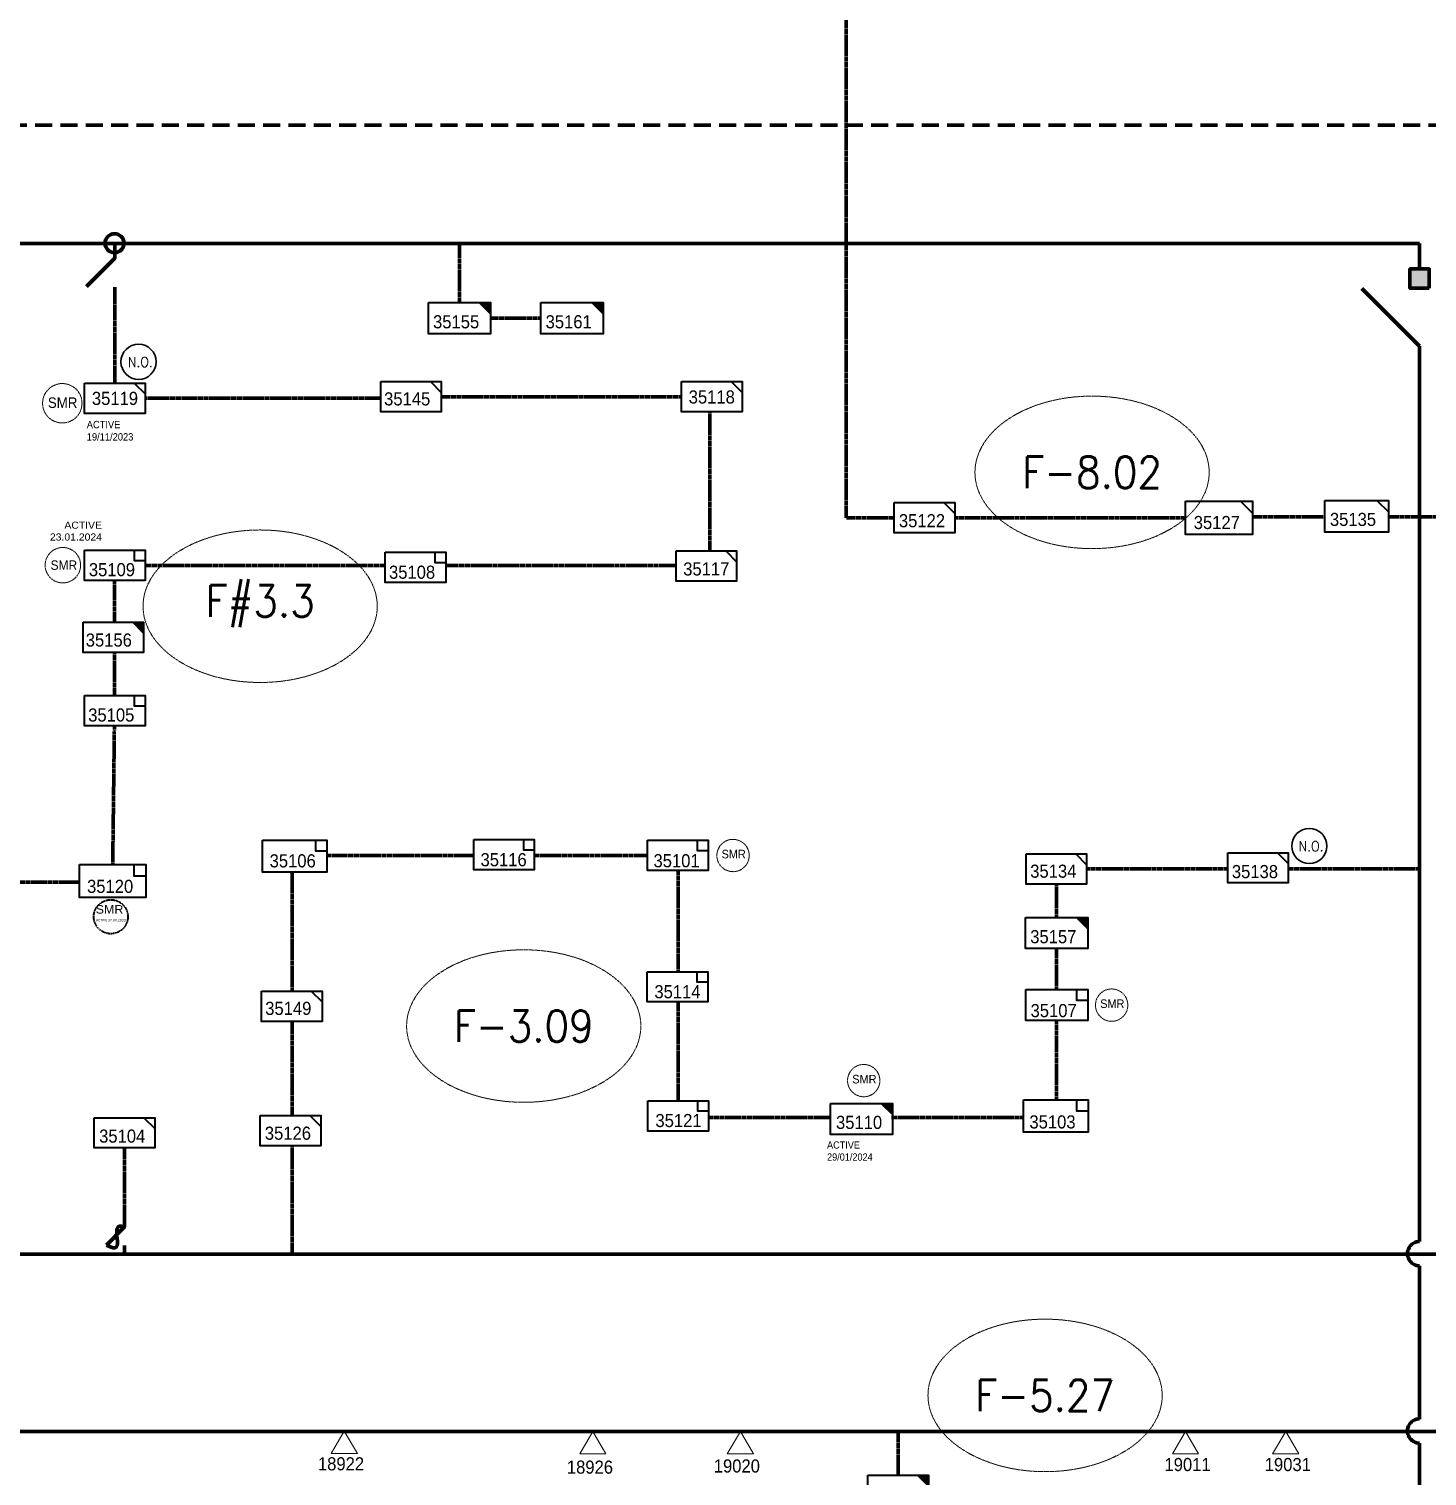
# Model space of a CAD drawing. Header units: metres. Extents: x 65984 to 144644, y -19036 to 23726.
# Drawn here: x 119922 to 120316.3, y 21789.2 to 22197.3 of the extents above; entities that cross this region are included whole.
import ezdxf
from ezdxf.enums import TextEntityAlignment as Align

# ---------------------------------------------------------------- set-up
doc = ezdxf.new("R2010")
doc.units = ezdxf.units.M
doc.header["$MEASUREMENT"] = 0
doc.linetypes.add('DGN Style 3', pattern=[0.013877, 0, -0.013877])
doc.linetypes.add('HIDDEN2', pattern=[2381.25, 1587.5, -793.75])
doc.layers.get('0').update_dxf_attribs({"color": 95, "lineweight": 40})
for name, color, linetype, lineweight in [('ABS', 7, 'Continuous', 40), ('d_fco', 5, 'Continuous', 40), ('d_tf', 1, 'Continuous', 40), ('d_tf no', 6, 'Continuous', 40), ('d_ug cable', 95, 'Continuous', 40), ('FDR  1  05', 172, 'Continuous', 40), ('fedr no', 95, 'Continuous', 40), ('O H MAIN FEEDER', 4, 'Continuous', 100), ('SW N O', 114, 'Continuous', 30)]:
    doc.layers.add(name, color=color, linetype=linetype, lineweight=lineweight)
doc.styles.add('NASKHF', font='naskhf.shx', dxfattribs={"height": 8})
doc.styles.get("Standard").update_dxf_attribs({"font": 'txt.shx'})
doc.styles.add('Style-ENGINEERING', font='ENGINEERING.shx')
doc.styles.add('Style-msdefault', font='msdefault.shx')
doc.styles.add('Style-STANDARD', font='STANDARD.shx')

# ---------------------------------------------------------------- blocks, each defined once
blk = doc.blocks.new('TF3')
at = {"color": 0, "linetype": 'ByBlock', "lineweight": -2}
for p, q in [((11.3, 9), (18.3, 9)), ((18.3, 9), (18.3, 2))]:
    blk.add_line(p, q, dxfattribs=at)
at = {"color": 0, "linetype": 'ByBlock', "lineweight": -2, "flags": 128}
blk.add_lwpolyline([(18.3, 2), (11.3, 2), (11.3, 9)], dxfattribs=at)
at = {"color": 0, "linetype": 'ByBlock', "lineweight": -2}
blk.add_3dface([(-21.7, 9), (18.3, 9), (18.3, -11), (-21.7, -11)], dxfattribs=at)
blk = doc.blocks.new('TF_8')
at = {"color": 0, "linetype": 'ByBlock', "lineweight": -2}
blk.add_line((6.3, 4.95), (9.9, 1.35), dxfattribs=at)
blk.add_3dface([(-10.1, 4.95), (9.9, 4.95), (9.9, -5.05), (-10.1, -5.05)], dxfattribs=at)
blk = doc.blocks.new('exist.us-1000kva')
at = {"color": 0, "linetype": 'ByBlock', "lineweight": -2, "flags": 128}
blk.add_lwpolyline([(39.99, 12.92), (32.8, 20), (40, 20)], close=True, dxfattribs=at)
at = {"color": 0, "linetype": 'ByBlock', "lineweight": -2, "extrusion": (0, 0, -1)}
blk.add_solid([(-39.99, 12.92), (-32.8, 20), (-40, 20)], dxfattribs=at)
at = {"color": 0, "linetype": 'ByBlock', "lineweight": -2, "xscale": 2, "yscale": 2}
blk.add_blockref('TF_8', (20.2, 10.1), dxfattribs=at)
blk = doc.blocks.new('*U748')
at = {"layer": 'd_fco', "color": 5, "linetype": 'Continuous', "lineweight": 100}
blk.add_line((-4.6, 4.21), (-10.13, 4.21), dxfattribs=at)
at = {"layer": 'd_fco', "color": 5, "linetype": 'Continuous', "lineweight": 100, "extrusion": (0, 0, -1), "flags": 128}
blk.add_lwpolyline([(-13.02, 4.21), (-7.07, 4.21), (4.4, -7.26)], dxfattribs=at)
at = {"layer": 'd_fco', "color": 5, "linetype": 'Continuous', "lineweight": 100}
blk.add_open_spline([(-4.4, -7.26), (-13, 7.69), (11.58, -7.67), (7.07, 4.21)], degree=3, dxfattribs=at)
blk = doc.blocks.new('ABS2_1_1')
at = {"color": 0, "linetype": 'ByBlock', "lineweight": -2, "ltscale": 500}
for q in [(-29900, 43500), (0, 0)]:
    blk.add_line((0, 13600), q, dxfattribs=at)
at = {"color": 0, "linetype": 'ByBlock', "lineweight": -2, "ltscale": 500, "flags": 128}
for points in [[(5000, 43600), (-5000, 43600), (-5000, 53600), (5000, 53600)], [(3791, 49653), (3791, 49653), (3791, 49653)]]:
    blk.add_lwpolyline(points, close=True, dxfattribs=at)
at = {"color": 0, "linetype": 'ByBlock', "lineweight": -2, "ltscale": 500}
for points in [[(5000, 43600), (-5000, 43600), (5000, 53600), (-5000, 53600)], [(3791, 49653), (3791, 49653), (3791, 49653)]]:
    blk.add_solid(points, dxfattribs=at)
blk = doc.blocks.new('*U904')
at = {"layer": 'd_fco', "color": 214, "linetype": 'Continuous', "lineweight": 100}
blk.add_line((4.02, -4.23), (4.02, -8.1), dxfattribs=at)
at = {"layer": 'd_fco', "color": 214, "linetype": 'Continuous', "lineweight": 100, "flags": 128}
blk.add_lwpolyline([(4.01, 8.11), (4.01, 3.95), (-4.01, -4.09)], dxfattribs=at)
blk = doc.blocks.new('*U965')
at = {"layer": 'SW N O', "color": 3, "ltscale": 0.426762}
blk.add_circle((0, 0), 16.8, dxfattribs=at)
at = {"layer": 'SW N O', "color": 3, "style": 'Style-STANDARD'}
blk.add_text('N.O.', height=9.6, dxfattribs=at).set_placement((1.7, -0.2), align=Align.MIDDLE_CENTER)
blk = doc.blocks.new('TRA1_306')
at = {"layer": 'd_tf', "color": 13, "linetype": 'Continuous', "lineweight": 0, "ltscale": 0.000236361, "flags": 128}
blk.add_lwpolyline([(10, -17), (0, 0), (-10, -17)], close=True, dxfattribs=at)
blk = doc.blocks.new('TRA1_305')
at = {"layer": 'd_tf', "color": 13, "linetype": 'Continuous', "lineweight": 0, "ltscale": 0.000236361, "xscale": 1.000046566207833, "yscale": 1.000046566207833, "zscale": 1.000046566207833, "rotation": 180}
blk.add_blockref('TRA1_306', (0, 0), dxfattribs=at)
blk = doc.blocks.new('TRA1_344')
at = {"layer": 'd_tf', "color": 13, "linetype": 'Continuous', "lineweight": 0, "ltscale": 0.000215867, "extrusion": (0, 0, -1), "flags": 128}
blk.add_lwpolyline([(-10, -17), (0, 0), (10, -17)], close=True, dxfattribs=at)
blk = doc.blocks.new('TRA1_343')
at = {"layer": 'd_tf', "color": 13, "linetype": 'Continuous', "lineweight": 0, "ltscale": 0.000215867, "xscale": 1.000046566207833, "yscale": 1.000046566207833, "zscale": 1.000046566207833, "rotation": 180}
blk.add_blockref('TRA1_344', (0, 0), dxfattribs=at)
blk = doc.blocks.new('*U3832')
at = {"color": 2, "linetype": 'DGN Style 3'}
blk.add_circle((0, 0), 40.1, dxfattribs=at)
at = {"color": 1, "style": 'Style-ENGINEERING', "width": 1.09375}
blk.add_text('SMR', height=20.04, dxfattribs=at).set_placement((29.5, 7.3), align=Align.RIGHT)
at = {"color": 7, "true_color": 0xffffff, "insert": (-35.1, -5.1), "char_height": 5.833, "width": 324.554, "attachment_point": 1}
blk.add_mtext('\\fCalibri|b0|i0|c178178|p39;ACTIVE 27.09.2023\\P', dxfattribs=at)

msp = doc.modelspace()

# ---------------------------------------------------------------- linework, layer by layer
at = {"layer": 'd_ug cable', "color": 214, "linetype": 'DGN Style 3', "lineweight": 100}
for p, q in [((120043.43, 22120.11), (120043.43, 22136.84)), ((120052.19, 22115.74), (120066.43, 22115.74))]:
    msp.add_line(p, q, dxfattribs=at)
at = {"layer": 'd_ug cable', "color": 22, "linetype": 'DGN Style 3', "lineweight": 100}
for p, q in [((119946.29, 22097.44), (119946.29, 22121.92)), ((119954.82, 22093.17), (120021.23, 22093.17))]:
    msp.add_line(p, q, dxfattribs=at)
at = {"layer": 'd_ug cable', "color": 5, "linetype": 'DGN Style 3', "lineweight": 100}
msp.add_line((119948.99, 21881.76), (119948.99, 21859.99), dxfattribs=at)
at = {"layer": 'd_ug cable', "color": 13, "linetype": 'DGN Style 3', "lineweight": 100}
msp.add_line((120167.14, 21789.46), (120167.14, 21801.84), dxfattribs=at)
at = {"layer": 'd_ug cable', "color": 6, "linetype": 'DGN Style 3', "lineweight": 100, "flags": 128}
for points in [[(117095.43, 22227.42), (117095.43, 22323.98), (120152.46, 22323.98), (120152.46, 22059.47), (120166.06, 22059.47)], [(120248.2, 22059.47), (120183.13, 22059.47)], [(120287.53, 22059.7), (120267.02, 22059.7)], [(120346.16, 22059.7), (120305.48, 22059.7)]]:
    msp.add_lwpolyline(points, dxfattribs=at)
at = {"layer": 'd_ug cable', "color": 18, "linetype": 'HIDDEN2', "lineweight": 158, "ltscale": 0.003}
msp.add_lwpolyline([(120505.96, 22253.17), (120521.49, 22253.17), (120521.49, 22170.14), (119270.76, 22170.14), (119270.76, 22306.71), (119137.57, 22306.71), (119137.57, 22264.72)], dxfattribs=at)
at = {"layer": 'd_ug cable', "color": 22, "linetype": 'DGN Style 3', "lineweight": 100, "flags": 128}
for points in [[(120038.36, 22093.57), (120106.04, 22093.57)], [(120114, 22050.2), (120114, 22089.3)], [(119954.85, 22046.01), (120022.52, 22046.01)], [(120039.71, 22046.01), (120104.67, 22046.01)], [(119946.14, 22029.98), (119946.14, 22041.48)], [(119946.14, 22009.35), (119946.14, 22021.44)], [(119945.67, 21961.7), (119946.14, 22000.81)], [(119868.23, 21956.7), (119936.36, 21956.7)]]:
    msp.add_lwpolyline(points, dxfattribs=at)
at = {"layer": 'd_ug cable', "color": 5, "linetype": 'DGN Style 3', "lineweight": 100, "flags": 128}
for points in [[(120006.21, 21964.19), (120047.48, 21964.19)], [(120064.66, 21964.19), (120096.52, 21964.19)], [(119996.26, 21925.96), (119996.26, 21959.49)], [(120105.15, 21960.03), (120105.15, 21931.46)], [(120220.53, 21960.47), (120260.13, 21960.47)], [(120211.83, 21946.73), (120211.83, 21956.16)], [(120211.83, 21926.43), (120211.83, 21937.98)], [(120105.15, 21922.88), (120105.15, 21895.06)], [(119996.26, 21890.8), (119996.26, 21917.46)], [(120211.83, 21895.02), (120211.83, 21917.92)], [(120113.72, 21890.37), (120148.06, 21890.37)], [(120165.3, 21890.37), (120202.53, 21890.37)], [(119996.26, 21851.84), (119996.26, 21882.2)]]:
    msp.add_lwpolyline(points, dxfattribs=at)
at = {"layer": 'd_ug cable', "color": 214, "linetype": 'DGN Style 3', "lineweight": 100, "flags": 128}
msp.add_lwpolyline([(120277.36, 21960.47), (120314.19, 21960.47)], dxfattribs=at)
at = {"layer": 'd_ug cable', "color": 2, "linetype": 'DGN Style 3', "lineweight": 13}
for centre, radius in [((119931.45, 22091.74), 5.56), ((119931.61, 22046.08), 5), ((120120.58, 21964.22), 4.56), ((120227.34, 21922.03), 4.56), ((120157.43, 21900.75), 4.56)]:
    msp.add_circle(centre, radius, dxfattribs=at)
at = {"layer": 'fedr no', "color": 82, "linetype": 'DGN Style 3', "lineweight": 13, "true_color": 0x1dc70e}
for centre in [(120221.82, 22072.26), (119987.24, 22034.51), (120061.56, 21916.13), (120208.57, 21811.98)]:
    msp.add_ellipse(centre, major_axis=(33.02, 0), ratio=0.651175, dxfattribs=at)
at = {"layer": 'O H MAIN FEEDER', "color": 214, "lineweight": 211, "ltscale": 30}
msp.add_line((119324.41, 22136.84), (120314.19, 22136.84), dxfattribs=at)
at = {"layer": 'O H MAIN FEEDER', "color": 214, "lineweight": 211, "ltscale": 0.488306}
for p, q in [((120314.19, 22129.53), (120314.19, 22136.84)), ((120314.19, 21855.38), (120314.19, 22101.72)), ((120314.19, 21805.32), (120314.19, 21848.52)), ((120314.19, 21629.04), (120314.19, 21798.51))]:
    msp.add_line(p, q, dxfattribs=at)
at = {"layer": 'O H MAIN FEEDER', "color": 5, "lineweight": 211, "ltscale": 30}
msp.add_line((120678.35, 21851.84), (119907.89, 21851.84), dxfattribs=at)
at = {"layer": 'O H MAIN FEEDER', "color": 13, "lineweight": 211, "ltscale": 0.000258801}
msp.add_line((120583.76, 21801.84), (119417.39, 21801.84), dxfattribs=at)
at = {"layer": 'O H MAIN FEEDER', "color": 214, "lineweight": 211, "ltscale": 0.488306}
msp.add_circle((119946.18, 22136.87), 2.66, dxfattribs=at)
for centre in [(120314.17, 21851.95), (120314.17, 21801.95)]:
    msp.add_arc(centre, 3.43, 89.7259, 270.2741, dxfattribs=at)

# ---------------------------------------------------------------- block references
at = {"color": 1, "xscale": 0.12, "yscale": 0.12, "zscale": 0.12}
msp.add_blockref('*U3832', (119945.13, 21946.96), dxfattribs=at)
at = {"layer": 'ABS', "color": 7, "linetype": 'Continuous', "lineweight": 211, "ltscale": 0.812883, "xscale": 0.0005446322480400586, "yscale": 0.0005446322480400586, "zscale": 0.000360672857092237, "rotation": 359.9999928008099}
msp.add_blockref('ABS2_1_1', (120314.19, 22100.44), dxfattribs=at)
at = {"layer": 'd_fco', "color": 214, "linetype": 'Continuous', "lineweight": 100}
msp.add_blockref('*U904', (119942.28, 22128.73), dxfattribs=at)
at = {"layer": 'd_fco', "color": 5, "linetype": 'Continuous', "lineweight": 100, "extrusion": (0, 0, -1), "xscale": 0.4451875487415666, "yscale": 0.4451875487415666, "zscale": 0.4451875487415666, "rotation": 90.00000000060005}
msp.add_blockref('*U748', (-119947.11, 21856.34), dxfattribs=at)
at = {"layer": 'd_tf', "color": 13, "linetype": 'Continuous', "lineweight": 0, "ltscale": 0.000236361, "xscale": 0.37, "yscale": 0.37, "zscale": 0.37, "rotation": 180}
for p in [(120010.97, 21801.88), (120081.05, 21801.84)]:
    msp.add_blockref('TRA1_305', p, dxfattribs=at)
at = {"layer": 'd_tf', "color": 13, "linetype": 'Continuous', "lineweight": 0, "ltscale": 0.000215867, "extrusion": (0, 0, -1), "xscale": 0.37, "yscale": 0.37, "zscale": 0.37, "rotation": 179.9999999999999}
for p in [(-120122.64, 21801.84), (-120248.17, 21801.84), (-120276.44, 21801.84)]:
    msp.add_blockref('TRA1_343', p, dxfattribs=at)
at = {"layer": 'FDR  1  05', "color": 214, "linetype": 'Continuous', "lineweight": 40, "xscale": 0.4375046734824514, "yscale": 0.4375046734824514, "zscale": 0.4267622666565712, "rotation": 359.9999999999999}
for p in [(120034.68, 22111.36), (120066.43, 22111.36)]:
    msp.add_blockref('exist.us-1000kva', p, dxfattribs=at)
at = {"layer": 'FDR  1  05', "color": 120, "linetype": 'Continuous', "lineweight": 40, "xscale": 0.8535245333131425, "yscale": 0.8535245333131425, "zscale": 0.4267622666565712, "rotation": 359.9999999999999}
msp.add_blockref('TF_8', (119946.37, 22093.21), dxfattribs=at)
at = {"layer": 'FDR  1  05', "color": 22, "linetype": 'Continuous', "lineweight": 40, "rotation": 359.9999999999999}
for name, p, xscale, yscale, zscale in [('TF_8', (120029.85, 22093.62), 0.8535245333131425, 0.8535245333131425, 0.4267622666565712), ('TF_8', (120114.66, 22093.62), 0.8535245333131425, 0.8535245333131425, 0.4267622666565712), ('TF3', (120031.78, 22045.91), 0.4266530155163069, 0.4266530155163069, 0.1300771388769227), ('TF_8', (120113.14, 22045.92), 0.8535245333131425, 0.8535245333131425, 0.4267622666565712), ('exist.us-1000kva', (119937.3, 22021.44), 0.4267622666565712, 0.4267622666565712, 0.4267622666565712), ('TF3', (119947.01, 22005.51), 0.4266530155163069, 0.4266530155163069, 0.1300771388769227), ('TF3', (119946.46, 21957.5), 0.4661511457513089, 0.4661511457513089, 0.1300771388769227)]:
    msp.add_blockref(name, p, dxfattribs=dict(at, xscale=xscale, yscale=yscale, zscale=zscale))
at = {"layer": 'FDR  1  05', "color": 6, "linetype": 'Continuous', "lineweight": 40, "zscale": 0.4267622666565712, "rotation": 359.9999999999999}
for p, xscale, yscale in [((120174.68, 22059.51), 0.8535245333131425, 0.8535245333131425), ((120257.7, 22059.52), 0.9408928364983218, 0.9408928364983218), ((120296.48, 22059.91), 0.8980854541619304, 0.8980854541619304)]:
    msp.add_blockref('TF_8', p, dxfattribs=dict(at, xscale=xscale, yscale=yscale))
at = {"layer": 'FDR  1  05', "color": 2, "linetype": 'Continuous', "lineweight": 40, "zscale": 0.1300771388769227, "rotation": 359.9999999999999}
for p, xscale, yscale in [((119947.01, 22046.44), 0.4266530155163069, 0.4266530155163069), ((120105.74, 21964.69), 0.4266530155163069, 0.4266530155163069), ((120212.59, 21922.49), 0.4373954223421899, 0.4373954223421899)]:
    msp.add_blockref('TF3', p, dxfattribs=dict(at, xscale=xscale, yscale=yscale))
at = {"layer": 'FDR  1  05', "color": 5, "linetype": 'Continuous', "lineweight": 40, "rotation": 359.9999999999999}
for name, p, xscale, yscale, zscale in [('TF3', (119997.75, 21964.49), 0.4552758175259353, 0.4552758175259353, 0.1300771388769227), ('TF3', (120056.74, 21964.88), 0.4266530155163069, 0.4266530155163069, 0.1300771388769227), ('TF_8', (120211.83, 21960.47), 0.8535245333131425, 0.8535245333131425, 0.4267622666565712), ('TF_8', (120268.7, 21960.78), 0.8535245333131425, 0.8535245333131425, 0.4267622666565712), ('exist.us-1000kva', (120203.08, 21937.98), 0.4375046734824514, 0.4375046734824514, 0.4267622666565712), ('TF3', (120105.65, 21927.62), 0.4266530155163069, 0.4266530155163069, 0.1300771388769227), ('TF_8', (119996.24, 21921.77), 0.8535245333131425, 0.8535245333131425, 0.4267622666565712), ('TF3', (120105.85, 21891.23), 0.4266530155163069, 0.4266530155163069, 0.1300771388769227), ('TF3', (120212.4, 21891.19), 0.4552345073606833, 0.4552345073606833, 0.1300771388769227), ('TF_8', (119949.07, 21886.07), 0.8535245333131425, 0.8535245333131425, 0.4267622666565712), ('TF_8', (119995.86, 21886.64), 0.8535245333131425, 0.8535245333131425, 0.4267622666565712)]:
    msp.add_blockref(name, p, dxfattribs=dict(at, xscale=xscale, yscale=yscale, zscale=zscale))
at = {"layer": 'FDR  1  05', "color": 121, "linetype": 'Continuous', "lineweight": 40, "xscale": 0.4375046734824514, "yscale": 0.4375046734824514, "zscale": 0.4267622666565712, "rotation": 359.9999999999999}
msp.add_blockref('exist.us-1000kva', (120148.04, 21885.57), dxfattribs=at)
at = {"layer": 'FDR  1  05', "color": 13, "linetype": 'Continuous', "lineweight": 40, "xscale": 0.4267622666565712, "yscale": 0.4267622666565712, "zscale": 0.4267622666565712, "rotation": 359.9999999999999}
msp.add_blockref('exist.us-1000kva', (120158.6, 21780.93), dxfattribs=at)
at = {"layer": 'SW N O', "color": 3, "xscale": 0.2950694635422144, "yscale": 0.2950694635422144, "zscale": 0.2950694635422144}
for p in [(119952.95, 22103.43), (120283.06, 21966.9)]:
    msp.add_blockref('*U965', p, dxfattribs=at)

# ---------------------------------------------------------------- texts
at = {"color": 4, "insert": (119942.63, 22053), "char_height": 2.0031, "attachment_point": 9}
msp.add_mtext('\\FENGINEERING;\\H1x;\\W1.09375;ACTIVE\\P23.01.2024', dxfattribs=at)
at = {"layer": 'd_tf no', "color": 214, "linetype": 'Continuous', "lineweight": 40, "style": 'Style-msdefault', "width": 0.945946}
for s, p in [('35155', (120035.99, 22116.57)), ('35161', (120067.73, 22116.57))]:
    msp.add_text(s, height=3.7, dxfattribs=at).set_placement(p, align=Align.TOP_LEFT)
at = {"layer": 'd_tf no', "color": 1, "linetype": 'Continuous', "lineweight": 40, "style": 'Style-msdefault', "width": 0.945946}
for height, p in [(2.96, (119927.38, 22093.4)), (2.664, (119928.15, 22047.44)), (2.428, (120117.35, 21965.84)), (2.428, (120224.11, 21923.65)), (2.428, (120154.2, 21902.37))]:
    msp.add_text('SMR', height=height, dxfattribs=at).set_placement(p, align=Align.TOP_LEFT)
at = {"layer": 'd_tf no', "color": 120, "linetype": 'Continuous', "lineweight": 40, "style": 'Style-msdefault', "width": 0.945946}
msp.add_text('35119', height=3.7, dxfattribs=at).set_placement((119939.79, 22094.97), align=Align.TOP_LEFT)
at = {"layer": 'd_tf no', "color": 22, "linetype": 'Continuous', "lineweight": 40, "style": 'Style-msdefault', "width": 0.945946}
for s, p in [('35145', (120022.19, 22094.83)), ('35118', (120108.08, 22095.37)), ('35108', (120023.57, 22045.96)), ('35117', (120106.53, 22046.88)), ('35156', (119938.06, 22026.83)), ('35105', (119938.75, 22005.7)), ('35120', (119938.43, 21957.37))]:
    msp.add_text(s, height=3.7, dxfattribs=at).set_placement(p, align=Align.TOP_LEFT)
at = {"layer": 'd_tf no', "color": 6, "linetype": 'Continuous', "lineweight": 40, "style": 'Style-msdefault', "width": 0.945946}
for s, p in [('35122', (120167.35, 22060.48)), ('35127', (120250.49, 22059.97)), ('35135', (120288.88, 22060.84))]:
    msp.add_text(s, height=3.7, dxfattribs=at).set_placement(p, align=Align.TOP_LEFT)
at = {"layer": 'd_tf no', "color": 121, "linetype": 'Continuous', "lineweight": 40, "style": 'Style-msdefault', "width": 0.945946}
msp.add_text('35109', height=3.7, dxfattribs=at).set_placement((119938.94, 22046.68), align=Align.TOP_LEFT)
at = {"layer": 'd_tf no', "color": 5, "linetype": 'Continuous', "lineweight": 40, "style": 'Style-msdefault', "width": 0.945946}
for s, p in [('35106', (119989.91, 21964.57)), ('35116', (120049.38, 21964.89)), ('35134', (120204.38, 21961.65)), ('35138', (120261.24, 21961.54)), ('35157', (120204.38, 21943.19)), ('35114', (120098.4, 21927.66)), ('35149', (119988.67, 21922.97)), ('35121', (120098.7, 21891.34)), ('35103', (120204.15, 21890.95)), ('35104', (119941.83, 21886.95)), ('35126', (119988.56, 21887.77))]:
    msp.add_text(s, height=3.7, dxfattribs=at).set_placement(p, align=Align.TOP_LEFT)
at = {"layer": 'd_tf no', "color": 2, "linetype": 'Continuous', "lineweight": 40, "style": 'Style-msdefault', "width": 0.945946}
for s, p in [('35101', (120098.15, 21964.6)), ('35107', (120204.48, 21922.34))]:
    msp.add_text(s, height=3.7, dxfattribs=at).set_placement(p, align=Align.TOP_LEFT)
at = {"layer": 'd_tf no', "color": 131, "linetype": 'Continuous', "lineweight": 40, "style": 'Style-msdefault', "width": 0.945946}
msp.add_text('35110', height=3.7, dxfattribs=at).set_placement((120149.61, 21890.82), align=Align.TOP_LEFT)
at = {"layer": 'd_tf no', "color": 13, "linetype": 'Continuous', "lineweight": 40, "style": 'Style-msdefault', "width": 0.945946}
for s, p in [('18922', (120003.53, 21794.55)), ('19011', (120242.24, 21794.34)), ('19031', (120270.51, 21794.34)), ('18926', (120073.73, 21793.61)), ('19020', (120115.15, 21793.93))]:
    msp.add_text(s, height=3.7, dxfattribs=at).set_placement(p, align=Align.TOP_LEFT)
at = {"layer": 'd_tf no', "color": 121, "linetype": 'Continuous', "lineweight": 40, "insert": (119938.35, 22086.77), "char_height": 2.076, "attachment_point": 1, "style": 'NASKHF'}
msp.add_mtext('\\Fmsdefault;\\H1x;\\W0.945946;ACTIVE\\P19/11/2023', dxfattribs=at)
at = {"layer": 'd_tf no', "color": 131, "linetype": 'Continuous', "lineweight": 40, "insert": (120147.09, 21883.6), "char_height": 2.0323, "attachment_point": 1, "style": 'NASKHF'}
msp.add_mtext('\\Fmsdefault;\\H1x;\\W0.945946;ACTIVE\\P29/01/2024', dxfattribs=at)
at = {"layer": 'fedr no', "color": 6, "linetype": 'Continuous', "lineweight": 40, "char_height": 8.852, "attachment_point": 5, "style": 'Style-STANDARD'}
for s, insert in [('F-8.02', (120221.82, 22072.26)), ('F#3.3', (119987.24, 22034.51)), ('F-3.09', (120061.56, 21916.13)), ('F-5.27', (120208.57, 21811.98))]:
    msp.add_mtext(s, dxfattribs=dict(at, insert=insert))

doc.saveas('drawing.dxf')
